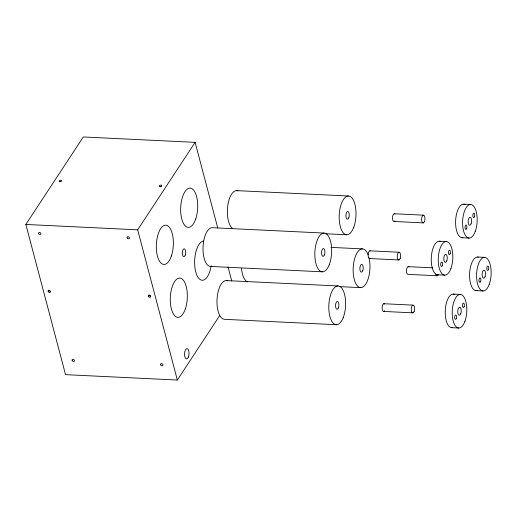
<?xml version="1.0" encoding="UTF-8"?>
<svg xmlns="http://www.w3.org/2000/svg" width="517" height="517" viewBox="0 0 517 517"><rect width="100%" height="100%" fill="white"/><g stroke="black" fill="none" stroke-linecap="round" stroke-linejoin="round"><path stroke-width="0.78" d="M219.777 315.435L177.35 380.04L65.536 374.651L25.85 224.449L83.302 136.96L195.116 142.349L217.735 227.958M177.35 380.04L137.664 229.832L195.116 142.349M236.67 190.624L348.484 196.008M463.671 204.144L470.657 204.48M394.174 213.76L423.294 215.162M394.167 221.483L423.287 222.885M462.108 237.723L469.1 238.059M324.14 233.077L212.325 227.693A19.394 8.382 -87.2 0 0 203.007 248.257A19.394 8.382 -87.2 0 0 211.847 266.249M325.768 233.749L346.681 234.75M439.327 241.213L446.313 241.549M25.85 224.449L137.664 229.832M331.087 247.385L362.456 248.897M369.829 250.835L398.95 252.238M477.643 257.033L484.636 257.369M369.823 258.552L398.943 259.954M408.152 266.656L432.548 267.825M437.763 274.792L444.756 275.128M437.259 275.774L408.139 274.372A3.877 1.674 -87.2 0 1 406.517 269.842A3.877 1.674 -87.2 0 1 408.992 266.998M210.522 266.436L322.337 271.819M476.086 290.612L483.072 290.948M226.304 280.582L338.112 285.966M339.74 286.638L360.653 287.639M453.299 294.102L460.292 294.438M383.808 303.725L412.921 305.127M383.795 311.441L412.915 312.843M451.742 327.681L458.728 328.017M336.308 324.715L224.501 319.325A19.394 8.382 -87.2 0 1 217.121 298.102A19.394 8.382 -87.2 0 1 227.596 280.873M228.016 266.869L231.713 280.88M211.143 265.848A19.652 8.492 -87.2 0 1 201.01 280.014A19.652 8.492 -87.2 0 1 194.715 259.482A19.652 8.492 -87.2 0 1 203.536 241.025M160.503 186.831A1.292 0.691 -14.8 0 1 161.155 186.663M150.751 296.118A1.292 0.944 33.3 0 1 149.012 295.026M50.291 291.317A1.292 0.944 33.3 0 1 48.844 290.199M232.327 228.32A19.394 8.382 -87.2 0 1 227.842 205.152A19.394 8.382 -87.2 0 1 237.969 190.909M247.546 281.965A19.394 8.382 -87.2 0 1 241.504 268.556M369.015 257.776A19.394 8.382 -87.2 0 1 361.758 287.517A19.394 8.382 -87.2 0 1 353.919 261.731A19.394 8.382 -87.2 0 1 368.117 254.803M370.262 258.332A3.877 1.674 -87.2 0 1 368.143 255.03A3.877 1.674 -87.2 0 1 370.269 250.874M395.007 220.798A3.877 1.674 -87.2 0 1 392.487 217.961A3.877 1.674 -87.2 0 1 395.014 214.109M384.642 310.756A3.877 1.674 -87.2 0 1 382.115 307.919A3.877 1.674 -87.2 0 1 384.648 304.067M438.099 275.089A3.877 1.674 -87.2 0 1 435.805 274.139M452.504 327.623A16.809 7.264 -87.2 0 1 445.311 309.728A16.809 7.264 -87.2 0 1 454.792 294.528M477.611 290.302A16.809 7.264 -87.2 0 1 469.578 274.417A16.809 7.264 -87.2 0 1 478.399 257.156M438.526 274.727A16.809 7.264 -87.2 0 1 431.34 256.839A16.809 7.264 -87.2 0 1 440.82 241.639M462.87 237.658A16.809 7.264 -87.2 0 1 455.684 219.77A16.809 7.264 -87.2 0 1 465.164 204.57M195.743 218.891A19.652 8.492 -87.2 0 0 190.624 188.182A19.652 8.492 -87.2 0 0 181.176 216.184A19.652 8.492 -87.2 0 0 195.743 218.891M171.398 255.96A19.652 8.492 -87.2 0 0 166.28 225.25A19.652 8.492 -87.2 0 0 156.832 253.252A19.652 8.492 -87.2 0 0 171.398 255.96M185.37 308.849A19.652 8.492 -87.2 0 0 180.252 278.14A19.652 8.492 -87.2 0 0 170.804 306.142A19.652 8.492 -87.2 0 0 185.37 308.849M185.267 255.101A3.942 1.706 -87.2 0 0 184.356 248.819A3.942 1.706 -87.2 0 0 182.365 254.274A3.942 1.706 -87.2 0 0 185.267 255.101M188.382 357.098A5.17 2.236 -87.2 0 0 187.387 348.691A5.17 2.236 -87.2 0 0 184.627 355.554A5.17 2.236 -87.2 0 0 188.382 357.098M48.23 291.588A1.292 0.944 33.3 0 0 50.304 292.157A1.292 0.944 33.3 0 0 49.315 290.36A1.292 0.944 33.3 0 0 48.23 291.588M148.392 296.409A1.292 0.944 33.3 0 0 150.466 296.978A1.292 0.944 33.3 0 0 149.478 295.188A1.292 0.944 33.3 0 0 148.392 296.409M38.665 233.658A1.292 0.944 33.3 0 0 40.733 234.279A1.292 0.944 33.3 0 0 39.803 232.476A1.292 0.944 33.3 0 0 38.665 233.658M127.201 237.956A1.292 0.944 33.3 0 0 129.276 238.518A1.292 0.944 33.3 0 0 128.281 236.728A1.292 0.944 33.3 0 0 127.201 237.956M72.218 360.627A1.292 0.944 33.3 0 0 74.293 361.189A1.292 0.944 33.3 0 0 73.304 359.399A1.292 0.944 33.3 0 0 72.218 360.627M160.735 364.886A1.292 0.944 33.3 0 0 162.81 365.454A1.292 0.944 33.3 0 0 161.821 363.658A1.292 0.944 33.3 0 0 160.735 364.886M59.914 181.725A1.292 0.691 -14.8 0 0 61.652 180.666A1.292 0.691 -14.8 0 0 59.636 180.569A1.292 0.691 -14.8 0 0 59.914 181.725M160.076 186.553A1.292 0.691 -14.8 0 0 161.815 185.487A1.292 0.691 -14.8 0 0 159.798 185.39A1.292 0.691 -14.8 0 0 160.076 186.553M353.525 227.829A19.394 8.382 -87.2 0 0 349.783 196.298A19.394 8.382 -87.2 0 0 339.443 222.013A19.394 8.382 -87.2 0 0 353.525 227.829M348.768 217.87A3.877 1.674 -87.2 0 0 348.025 211.563A3.877 1.674 -87.2 0 0 345.957 216.707A3.877 1.674 -87.2 0 0 348.768 217.87M329.18 264.898A19.394 8.382 -87.2 0 0 325.439 233.367A19.394 8.382 -87.2 0 0 315.099 259.082A19.394 8.382 -87.2 0 0 329.18 264.898M324.424 254.939A3.877 1.674 -87.2 0 0 323.681 248.632A3.877 1.674 -87.2 0 0 321.613 253.776A3.877 1.674 -87.2 0 0 324.424 254.939M362.747 270.759A3.877 1.674 -87.2 0 0 361.997 264.452A3.877 1.674 -87.2 0 0 359.929 269.596A3.877 1.674 -87.2 0 0 362.747 270.759M343.152 317.787A19.394 8.382 -87.2 0 0 339.411 286.256A19.394 8.382 -87.2 0 0 329.07 311.971A19.394 8.382 -87.2 0 0 343.152 317.787M338.402 307.828A3.877 1.674 -87.2 0 0 337.653 301.521A3.877 1.674 -87.2 0 0 335.585 306.665A3.877 1.674 -87.2 0 0 338.402 307.828M424.476 221.515A3.877 1.674 -87.2 0 0 423.727 215.208A3.877 1.674 -87.2 0 0 421.659 220.352A3.877 1.674 -87.2 0 0 424.476 221.515M400.132 258.584A3.877 1.674 -87.2 0 0 399.382 252.277A3.877 1.674 -87.2 0 0 397.314 257.421A3.877 1.674 -87.2 0 0 400.132 258.584M414.111 311.473A3.877 1.674 -87.2 0 0 413.361 305.166A3.877 1.674 -87.2 0 0 411.293 310.31A3.877 1.674 -87.2 0 0 414.111 311.473M464.156 306.484A2.197 0.95 -87.2 0 0 463.536 303.104A2.197 0.95 -87.2 0 0 462.521 306.303A2.197 0.95 -87.2 0 0 464.156 306.484M456.324 318.478A2.197 0.95 -87.2 0 0 455.813 314.982A2.197 0.95 -87.2 0 0 454.708 318.02A2.197 0.95 -87.2 0 0 456.324 318.478M464.919 321.328A16.809 7.264 -87.2 0 0 461.041 294.561A16.809 7.264 -87.2 0 0 452.562 317.8A16.809 7.264 -87.2 0 0 464.919 321.328M460.737 313.8A4.007 1.732 -87.2 0 0 459.962 307.285A4.007 1.732 -87.2 0 0 457.823 312.598A4.007 1.732 -87.2 0 0 460.737 313.8M488.5 269.415A2.197 0.95 -87.2 0 0 487.88 266.035A2.197 0.95 -87.2 0 0 486.865 269.234A2.197 0.95 -87.2 0 0 488.5 269.415M480.668 281.41A2.197 0.95 -87.2 0 0 480.157 277.913A2.197 0.95 -87.2 0 0 479.046 280.951A2.197 0.95 -87.2 0 0 480.668 281.41M489.263 284.26A16.809 7.264 -87.2 0 0 485.385 257.492A16.809 7.264 -87.2 0 0 476.907 280.725A16.809 7.264 -87.2 0 0 489.263 284.26M485.082 276.731A4.007 1.732 -87.2 0 0 484.306 270.217A4.007 1.732 -87.2 0 0 482.167 275.529A4.007 1.732 -87.2 0 0 485.082 276.731M450.184 253.595A2.197 0.95 -87.2 0 0 449.564 250.215A2.197 0.95 -87.2 0 0 448.543 253.414A2.197 0.95 -87.2 0 0 450.184 253.595M442.345 265.589A2.197 0.95 -87.2 0 0 441.841 262.093A2.197 0.95 -87.2 0 0 440.73 265.131A2.197 0.95 -87.2 0 0 442.345 265.589M450.947 268.439A16.809 7.264 -87.2 0 0 447.069 241.672A16.809 7.264 -87.2 0 0 438.59 264.904A16.809 7.264 -87.2 0 0 450.947 268.439M446.759 260.911A4.007 1.732 -87.2 0 0 445.99 254.396A4.007 1.732 -87.2 0 0 443.851 259.708A4.007 1.732 -87.2 0 0 446.759 260.911M474.432 216.785A2.197 0.95 -87.2 0 0 474.044 213.185A2.197 0.95 -87.2 0 0 472.848 216.048A2.197 0.95 -87.2 0 0 474.432 216.785M466.689 228.52A2.197 0.95 -87.2 0 0 466.185 225.018A2.197 0.95 -87.2 0 0 465.074 228.062A2.197 0.95 -87.2 0 0 466.689 228.52M475.291 231.37A16.809 7.264 -87.2 0 0 471.414 204.603A16.809 7.264 -87.2 0 0 462.935 227.835A16.809 7.264 -87.2 0 0 475.291 231.37M471.103 223.842A4.007 1.732 -87.2 0 0 470.334 217.327A4.007 1.732 -87.2 0 0 468.195 222.64A4.007 1.732 -87.2 0 0 471.103 223.842"/></g></svg>
